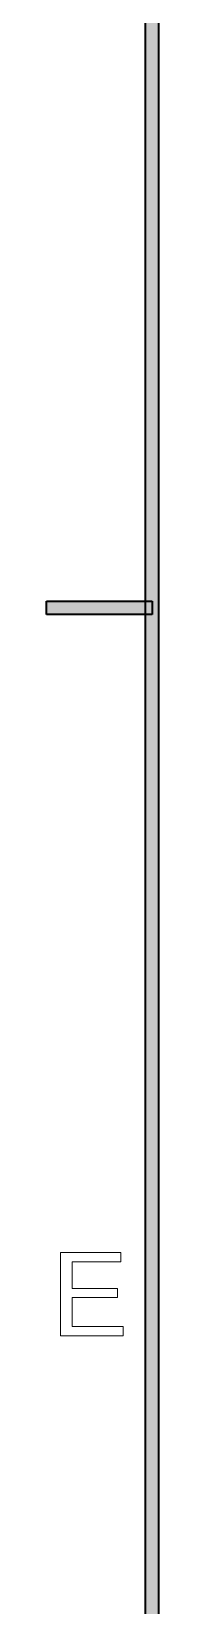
# Model space of a CAD drawing. Extents: x 23 to 417, y 3 to 294.
# Drawn here: x 26.2 to 30.2, y 62.5 to 119.3 of the extents above; entities that cross this region are included whole.
import ezdxf

# ---------------------------------------------------------------- set-up
doc = ezdxf.new("R2010")
doc.units = 0

msp = doc.modelspace()

# ---------------------------------------------------------------- linework, layer by layer
at = {"color": 7, "lineweight": 35}
for p, q in [((29.763, 9.762), (29.763, 287)), ((30.237, 287), (30.237, 10.238))]:
    msp.add_line(p, q, dxfattribs=at)
at = {"color": 7, "lineweight": 35, "ltscale": 0.011875}
for p, q in [((26.2, 98.262), (26.2, 98.738)), ((30, 98.738), (30, 98.262))]:
    msp.add_line(p, q, dxfattribs=at)
at = {"color": 7, "lineweight": 35, "ltscale": 0.095}
for p, q in [((26.2, 98.738), (30, 98.738)), ((30, 98.262), (26.2, 98.262))]:
    msp.add_line(p, q, dxfattribs=at)
at = {"color": 7, "lineweight": 13}
msp.add_lwpolyline([(26.712, 72.258), (26.712, 75.258), (28.879, 75.258), (28.879, 74.924), (27.129, 74.924), (27.129, 73.966), (28.754, 73.966), (28.754, 73.633), (27.129, 73.633), (27.129, 72.591), (28.962, 72.591), (28.962, 72.258)], close=True, dxfattribs=at)
at = {"color": 7, "lineweight": 5}
for points in [[(29.763, 287), (30.237, 287), (29.763, 9.762), (30.237, 10.238)], [(26.2, 98.262), (26.2, 98.738), (30, 98.262), (30, 98.738)]]:
    msp.add_solid(points, dxfattribs=at)

doc.saveas('drawing.dxf')
